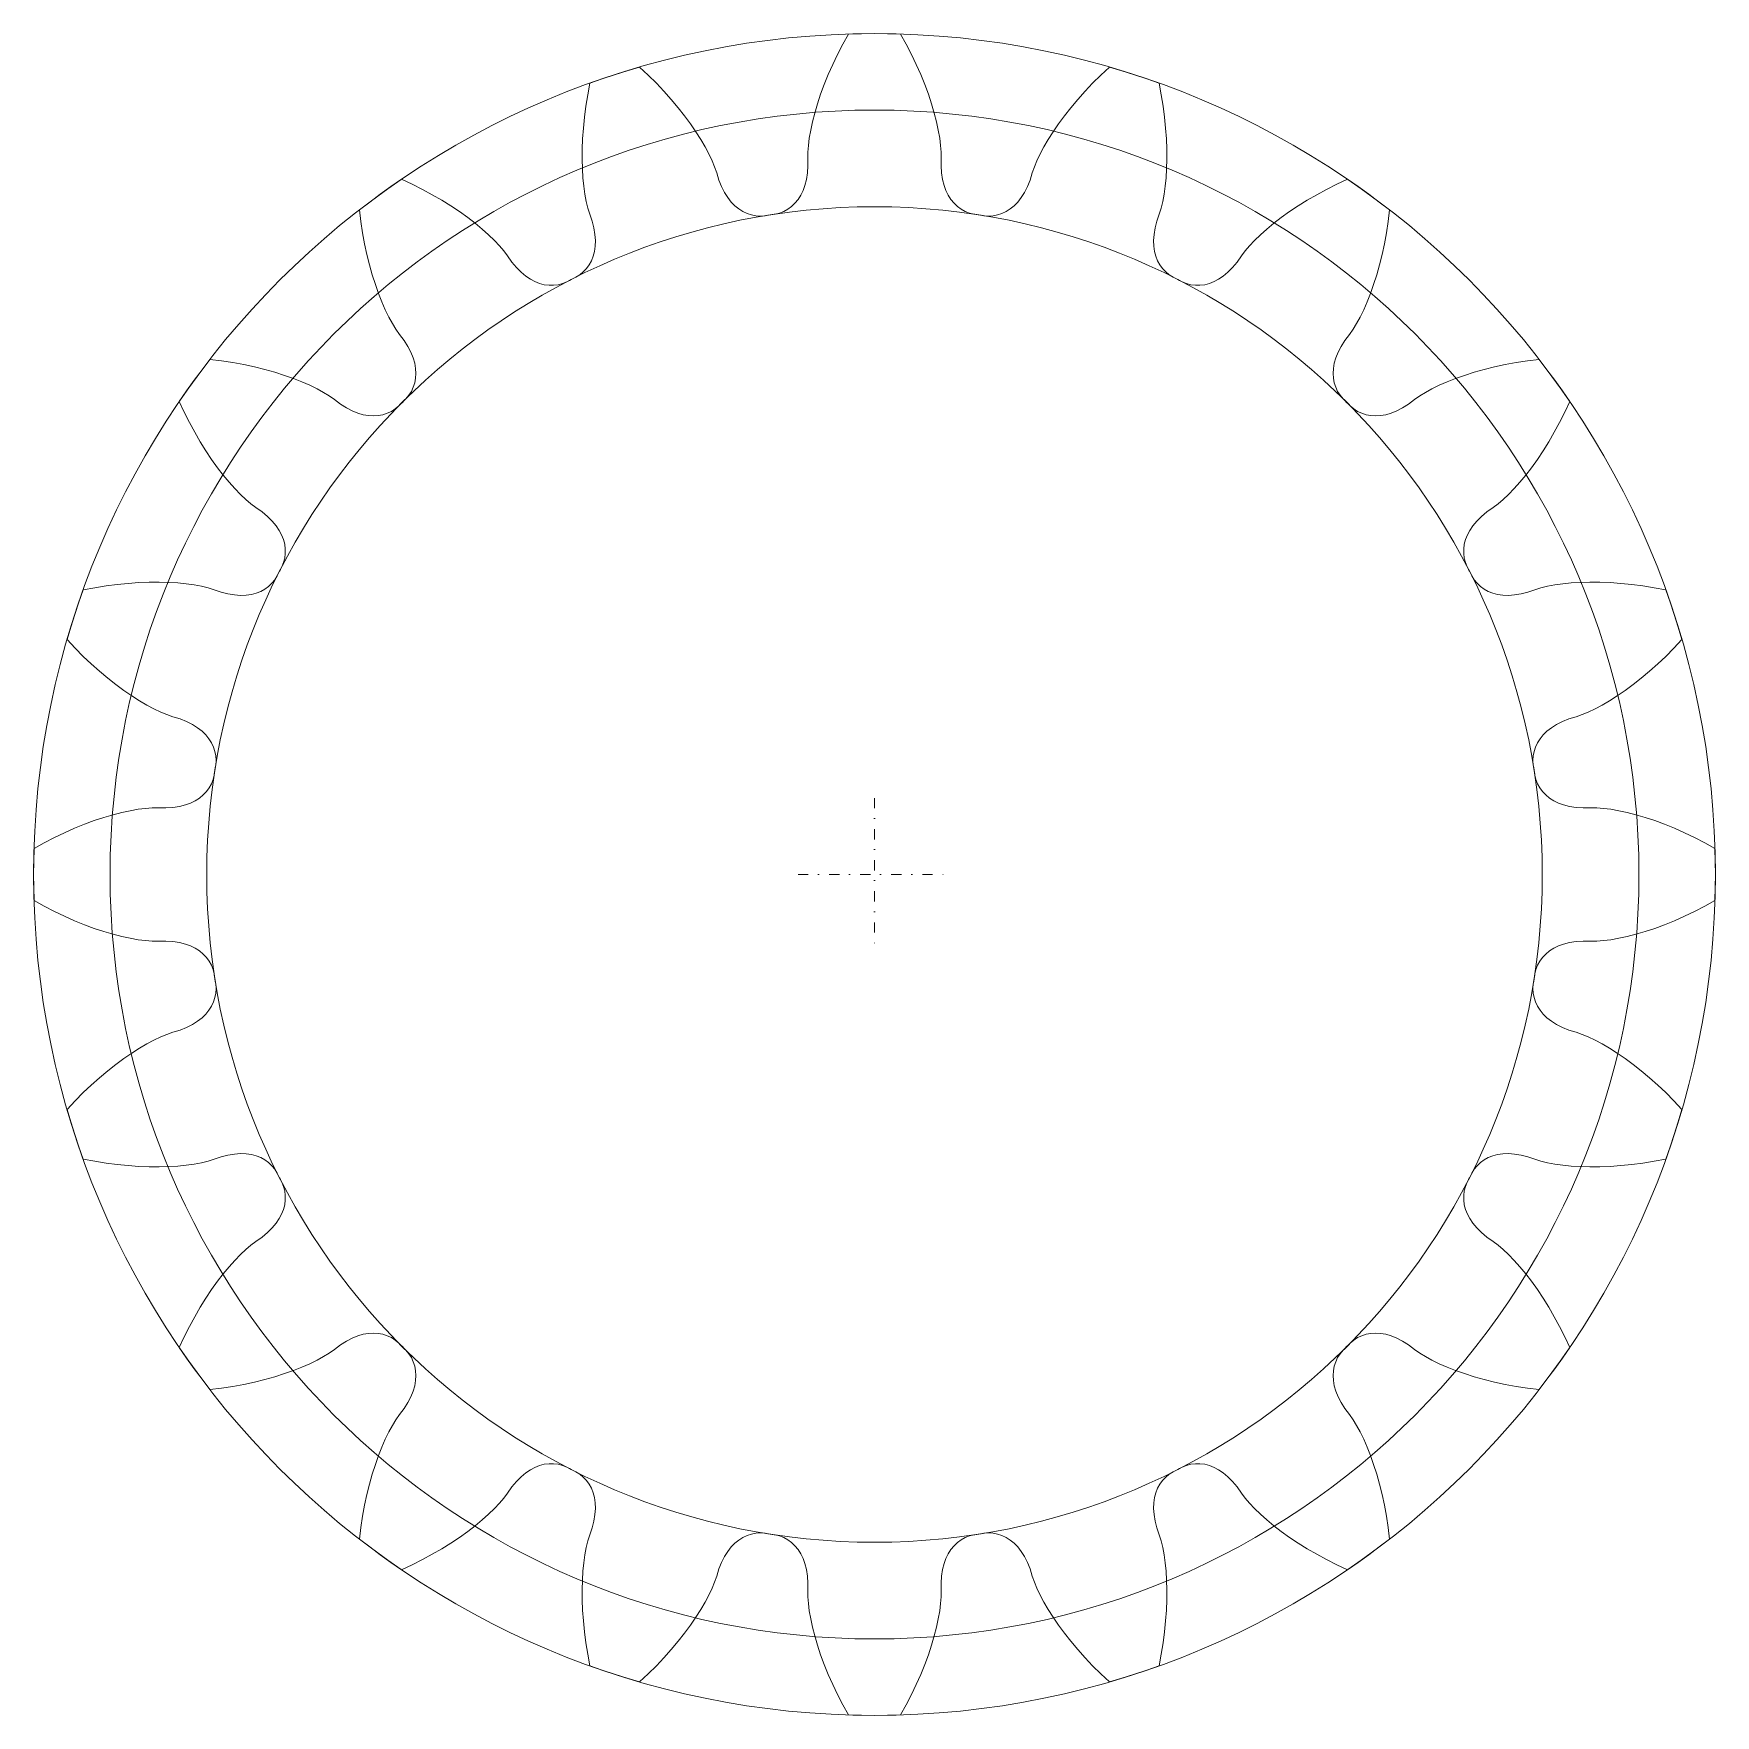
# Model space of a CAD drawing. Extents: x -165 to 165, y -165 to 165.
import ezdxf

# ---------------------------------------------------------------- set-up
doc = ezdxf.new("R2010")
doc.units = 0
doc.linetypes.add('DASHDOT', pattern=[6, 2, -2, 0, -2])
doc.layers.add('KISS', color=250, linetype='CONTINUOUS', lineweight=100)

msp = doc.modelspace()

# ---------------------------------------------------------------- linework, layer by layer
at = {"layer": 'KISS', "color": 0, "linetype": 'DASHDOT', "lineweight": 0}
for p, q in [((0, 15), (0, -15)), ((-15, 0), (15, 0))]:
    msp.add_line(p, q, dxfattribs=at)
at = {"layer": 'KISS', "color": 5, "linetype": 'CONTINUOUS', "lineweight": 0}
for points in [[(-5.12, 164.92), (-2.56, 164.98), (0, 165)], [(0, 165), (2.56, 164.98), (5.12, 164.92)], [(-13.09, 140.51), (-13.07, 141.76), (-12.97, 143.06), (-12.79, 144.5), (-12.51, 146.08), (-12.16, 147.72), (-11.72, 149.42), (-11.19, 151.22), (-10.57, 153.09), (-9.86, 155.01), (-9.07, 156.96), (-8.2, 158.92), (-7.27, 160.88), (-6.23, 162.91), (-5.12, 164.92)], [(5.12, 164.92), (6.23, 162.91), (7.27, 160.88), (8.2, 158.92), (9.07, 156.96), (9.86, 155.01), (10.57, 153.09), (11.19, 151.22), (11.72, 149.42), (12.16, 147.72), (12.51, 146.08), (12.79, 144.5), (12.97, 143.06), (13.07, 141.76), (13.09, 140.51)], [(-50.99, 156.92), (-48.54, 157.69), (-46.09, 158.43)], [(-46.09, 158.43), (-44.42, 156.86), (-42.8, 155.25), (-41.31, 153.68), (-39.88, 152.08), (-38.52, 150.47), (-37.25, 148.87), (-36.09, 147.28), (-35.03, 145.73), (-34.08, 144.24), (-33.24, 142.79), (-32.49, 141.38), (-31.87, 140.07), (-31.37, 138.87), (-30.97, 137.68)], [(30.97, 137.68), (31.37, 138.87), (31.87, 140.07), (32.49, 141.38), (33.24, 142.79), (34.08, 144.24), (35.03, 145.73), (36.09, 147.28), (37.25, 148.87), (38.52, 150.47), (39.88, 152.08), (41.31, 153.68), (42.8, 155.25), (44.42, 156.86), (46.09, 158.43)], [(46.09, 158.43), (48.54, 157.69), (50.99, 156.92)], [(-55.87, 129.59), (-56.24, 130.78), (-56.55, 132.05), (-56.82, 133.47), (-57.04, 135.06), (-57.21, 136.73), (-57.32, 138.49), (-57.38, 140.36), (-57.36, 142.33), (-57.28, 144.38), (-57.13, 146.47), (-56.91, 148.61), (-56.63, 150.76), (-56.26, 153.01), (-55.84, 155.26)], [(-55.84, 155.26), (-53.42, 156.11), (-50.99, 156.92)], [(50.99, 156.92), (53.42, 156.11), (55.84, 155.26)], [(55.84, 155.26), (56.26, 153.01), (56.63, 150.76), (56.91, 148.61), (57.13, 146.47), (57.28, 144.38), (57.36, 142.33), (57.38, 140.36), (57.32, 138.49), (57.21, 136.73), (57.04, 135.06), (56.82, 133.47), (56.55, 132.05), (56.24, 130.78), (55.87, 129.59)], [(-19.66, 129.55), (-19.52, 129.57), (-18.65, 129.78), (-17.81, 130.11), (-17.02, 130.54), (-16.29, 131.07), (-15.61, 131.71), (-15.01, 132.44), (-14.48, 133.27), (-14.02, 134.19), (-13.65, 135.22), (-13.36, 136.38), (-13.16, 137.66), (-13.07, 139.03), (-13.09, 140.51)], [(13.09, 140.51), (13.07, 139.03), (13.16, 137.66), (13.36, 136.38), (13.65, 135.22), (14.02, 134.19), (14.48, 133.27), (15.01, 132.44), (15.61, 131.71), (16.29, 131.07), (17.02, 130.54), (17.81, 130.11), (18.65, 129.78), (19.52, 129.57), (19.66, 129.55)], [(-96.98, 133.49), (-94.9, 134.98), (-92.79, 136.43)], [(-92.79, 136.43), (-90.72, 135.46), (-88.68, 134.43), (-86.77, 133.39), (-84.92, 132.31), (-83.13, 131.2), (-81.43, 130.07), (-79.83, 128.92), (-78.35, 127.78), (-76.99, 126.65), (-75.74, 125.53), (-74.59, 124.42), (-73.59, 123.36), (-72.75, 122.37), (-72, 121.37)], [(-30.97, 137.68), (-30.53, 136.26), (-30.02, 134.99), (-29.44, 133.84), (-28.8, 132.82), (-28.13, 131.95), (-27.42, 131.22), (-26.65, 130.6), (-25.85, 130.09), (-25.01, 129.69), (-24.15, 129.41), (-23.27, 129.24), (-22.37, 129.19), (-21.48, 129.26), (-21.33, 129.28)], [(21.33, 129.28), (21.48, 129.26), (22.37, 129.19), (23.27, 129.24), (24.15, 129.41), (25.01, 129.69), (25.85, 130.09), (26.65, 130.6), (27.42, 131.22), (28.13, 131.95), (28.8, 132.82), (29.44, 133.84), (30.02, 134.99), (30.53, 136.26), (30.97, 137.68)], [(72, 121.37), (72.75, 122.37), (73.59, 123.36), (74.59, 124.42), (75.74, 125.53), (76.99, 126.65), (78.35, 127.78), (79.83, 128.92), (81.43, 130.07), (83.13, 131.2), (84.92, 132.31), (86.77, 133.39), (88.68, 134.43), (90.72, 135.46), (92.79, 136.43)], [(92.79, 136.43), (94.9, 134.98), (96.98, 133.49)], [(-101.08, 130.41), (-99.04, 131.96), (-96.98, 133.49)], [(96.98, 133.49), (99.04, 131.96), (101.08, 130.41)], [(-93.18, 105.98), (-93.9, 107), (-94.59, 108.11), (-95.28, 109.38), (-95.99, 110.82), (-96.66, 112.36), (-97.31, 114), (-97.94, 115.76), (-98.54, 117.64), (-99.09, 119.61), (-99.6, 121.65), (-100.05, 123.75), (-100.44, 125.88), (-100.79, 128.14), (-101.08, 130.41)], [(-58.73, 117.13), (-58.6, 117.2), (-57.84, 117.67), (-57.14, 118.24), (-56.53, 118.89), (-55.99, 119.63), (-55.55, 120.44), (-55.2, 121.32), (-54.95, 122.27), (-54.8, 123.29), (-54.77, 124.38), (-54.85, 125.58), (-55.06, 126.86), (-55.39, 128.18), (-55.87, 129.59)], [(-21.33, 129.28), (-20.91, 129.35), (-20.5, 129.42)], [(-20.5, 129.42), (-20.08, 129.48), (-19.66, 129.55)], [(19.66, 129.55), (20.08, 129.48), (20.5, 129.42)], [(20.5, 129.42), (20.91, 129.35), (21.33, 129.28)], [(55.87, 129.59), (55.39, 128.18), (55.06, 126.86), (54.85, 125.58), (54.77, 124.38), (54.8, 123.29), (54.95, 122.27), (55.2, 121.32), (55.55, 120.44), (55.99, 119.63), (56.53, 118.89), (57.14, 118.24), (57.84, 117.67), (58.6, 117.2), (58.73, 117.13)], [(101.08, 130.41), (100.79, 128.14), (100.44, 125.88), (100.05, 123.75), (99.6, 121.65), (99.09, 119.61), (98.54, 117.64), (97.94, 115.76), (97.31, 114), (96.66, 112.36), (95.99, 110.82), (95.28, 109.38), (94.59, 108.11), (93.9, 107), (93.18, 105.98)], [(-72, 121.37), (-71.14, 120.16), (-70.27, 119.11), (-69.36, 118.19), (-68.43, 117.42), (-67.53, 116.8), (-66.62, 116.33), (-65.71, 115.97), (-64.79, 115.73), (-63.87, 115.61), (-62.96, 115.61), (-62.07, 115.73), (-61.19, 115.96), (-60.37, 116.3), (-60.24, 116.36)], [(60.24, 116.36), (60.37, 116.3), (61.19, 115.96), (62.07, 115.73), (62.96, 115.61), (63.87, 115.61), (64.79, 115.73), (65.71, 115.97), (66.62, 116.33), (67.53, 116.8), (68.43, 117.42), (69.36, 118.19), (70.27, 119.11), (71.14, 120.16), (72, 121.37)], [(-60.24, 116.36), (-59.86, 116.56), (-59.49, 116.75)], [(-59.49, 116.75), (-59.11, 116.94), (-58.73, 117.13)], [(58.73, 117.13), (59.11, 116.94), (59.49, 116.75)], [(59.49, 116.75), (59.86, 116.56), (60.24, 116.36)], [(-92.05, 93.25), (-91.95, 93.35), (-91.37, 94.03), (-90.88, 94.79), (-90.5, 95.6), (-90.22, 96.47), (-90.05, 97.38), (-89.99, 98.33), (-90.04, 99.31), (-90.22, 100.32), (-90.52, 101.37), (-90.97, 102.48), (-91.56, 103.63), (-92.29, 104.79), (-93.18, 105.98)], [(93.18, 105.98), (92.29, 104.79), (91.56, 103.63), (90.97, 102.48), (90.52, 101.37), (90.22, 100.32), (90.04, 99.31), (89.99, 98.33), (90.05, 97.38), (90.22, 96.47), (90.5, 95.6), (90.88, 94.79), (91.37, 94.03), (91.95, 93.35), (92.05, 93.25)], [(-133.49, 96.98), (-131.96, 99.04), (-130.41, 101.08)], [(-130.41, 101.08), (-128.14, 100.79), (-125.88, 100.44), (-123.75, 100.05), (-121.65, 99.6), (-119.61, 99.09), (-117.64, 98.54), (-115.76, 97.94), (-114, 97.31), (-112.36, 96.66), (-110.82, 95.99), (-109.38, 95.28), (-108.11, 94.59), (-107, 93.9), (-105.98, 93.18)], [(105.98, 93.18), (107, 93.9), (108.11, 94.59), (109.38, 95.28), (110.82, 95.99), (112.36, 96.66), (114, 97.31), (115.76, 97.94), (117.64, 98.54), (119.61, 99.09), (121.65, 99.6), (123.75, 100.05), (125.88, 100.44), (128.14, 100.79), (130.41, 101.08)], [(130.41, 101.08), (131.96, 99.04), (133.49, 96.98)], [(-136.43, 92.79), (-134.98, 94.9), (-133.49, 96.98)], [(133.49, 96.98), (134.98, 94.9), (136.43, 92.79)], [(-121.37, 72), (-122.37, 72.75), (-123.36, 73.59), (-124.42, 74.59), (-125.53, 75.74), (-126.65, 76.99), (-127.78, 78.35), (-128.92, 79.83), (-130.07, 81.43), (-131.2, 83.13), (-132.31, 84.92), (-133.39, 86.77), (-134.43, 88.68), (-135.46, 90.72), (-136.43, 92.79)], [(-105.98, 93.18), (-104.79, 92.29), (-103.63, 91.56), (-102.48, 90.97), (-101.37, 90.52), (-100.32, 90.22), (-99.31, 90.04), (-98.33, 89.99), (-97.38, 90.05), (-96.47, 90.22), (-95.6, 90.5), (-94.79, 90.88), (-94.03, 91.37), (-93.35, 91.95), (-93.25, 92.05)], [(-93.25, 92.05), (-92.95, 92.35), (-92.65, 92.65)], [(-92.65, 92.65), (-92.35, 92.95), (-92.05, 93.25)], [(92.05, 93.25), (92.35, 92.95), (92.65, 92.65)], [(92.65, 92.65), (92.95, 92.35), (93.25, 92.05)], [(93.25, 92.05), (93.35, 91.95), (94.03, 91.37), (94.79, 90.88), (95.6, 90.5), (96.47, 90.22), (97.38, 90.05), (98.33, 89.99), (99.31, 90.04), (100.32, 90.22), (101.37, 90.52), (102.48, 90.97), (103.63, 91.56), (104.79, 92.29), (105.98, 93.18)], [(136.43, 92.79), (135.46, 90.72), (134.43, 88.68), (133.39, 86.77), (132.31, 84.92), (131.2, 83.13), (130.07, 81.43), (128.92, 79.83), (127.78, 78.35), (126.65, 76.99), (125.53, 75.74), (124.42, 74.59), (123.36, 73.59), (122.37, 72.75), (121.37, 72)], [(-116.36, 60.24), (-116.3, 60.37), (-115.96, 61.19), (-115.73, 62.07), (-115.61, 62.96), (-115.61, 63.87), (-115.73, 64.79), (-115.97, 65.71), (-116.33, 66.62), (-116.8, 67.53), (-117.42, 68.43), (-118.19, 69.36), (-119.11, 70.27), (-120.16, 71.14), (-121.37, 72)], [(121.37, 72), (120.16, 71.14), (119.11, 70.27), (118.19, 69.36), (117.42, 68.43), (116.8, 67.53), (116.33, 66.62), (115.97, 65.71), (115.73, 64.79), (115.61, 63.87), (115.61, 62.96), (115.73, 62.07), (115.96, 61.19), (116.3, 60.37), (116.36, 60.24)], [(-117.13, 58.73), (-116.94, 59.11), (-116.75, 59.49)], [(-116.75, 59.49), (-116.56, 59.86), (-116.36, 60.24)], [(116.36, 60.24), (116.56, 59.86), (116.75, 59.49)], [(116.75, 59.49), (116.94, 59.11), (117.13, 58.73)], [(-155.26, 55.84), (-153.01, 56.26), (-150.76, 56.63), (-148.61, 56.91), (-146.47, 57.13), (-144.38, 57.28), (-142.33, 57.36), (-140.36, 57.38), (-138.49, 57.32), (-136.73, 57.21), (-135.06, 57.04), (-133.47, 56.82), (-132.05, 56.55), (-130.78, 56.24), (-129.59, 55.87)], [(-129.59, 55.87), (-128.18, 55.39), (-126.86, 55.06), (-125.58, 54.85), (-124.38, 54.77), (-123.29, 54.8), (-122.27, 54.95), (-121.32, 55.2), (-120.44, 55.55), (-119.63, 55.99), (-118.89, 56.53), (-118.24, 57.14), (-117.67, 57.84), (-117.2, 58.6), (-117.13, 58.73)], [(117.13, 58.73), (117.2, 58.6), (117.67, 57.84), (118.24, 57.14), (118.89, 56.53), (119.63, 55.99), (120.44, 55.55), (121.32, 55.2), (122.27, 54.95), (123.29, 54.8), (124.38, 54.77), (125.58, 54.85), (126.86, 55.06), (128.18, 55.39), (129.59, 55.87)], [(129.59, 55.87), (130.78, 56.24), (132.05, 56.55), (133.47, 56.82), (135.06, 57.04), (136.73, 57.21), (138.49, 57.32), (140.36, 57.38), (142.33, 57.36), (144.38, 57.28), (146.47, 57.13), (148.61, 56.91), (150.76, 56.63), (153.01, 56.26), (155.26, 55.84)], [(-156.92, 50.99), (-156.11, 53.42), (-155.26, 55.84)], [(155.26, 55.84), (156.11, 53.42), (156.92, 50.99)], [(-158.43, 46.09), (-157.69, 48.54), (-156.92, 50.99)], [(156.92, 50.99), (157.69, 48.54), (158.43, 46.09)], [(-137.68, 30.97), (-138.87, 31.37), (-140.07, 31.87), (-141.38, 32.49), (-142.79, 33.24), (-144.24, 34.08), (-145.73, 35.03), (-147.28, 36.09), (-148.87, 37.25), (-150.47, 38.52), (-152.08, 39.88), (-153.68, 41.31), (-155.25, 42.8), (-156.86, 44.42), (-158.43, 46.09)], [(158.43, 46.09), (156.86, 44.42), (155.25, 42.8), (153.68, 41.31), (152.08, 39.88), (150.47, 38.52), (148.87, 37.25), (147.28, 36.09), (145.73, 35.03), (144.24, 34.08), (142.79, 33.24), (141.38, 32.49), (140.07, 31.87), (138.87, 31.37), (137.68, 30.97)], [(-129.28, 21.33), (-129.26, 21.48), (-129.19, 22.37), (-129.24, 23.27), (-129.41, 24.15), (-129.69, 25.01), (-130.09, 25.85), (-130.6, 26.65), (-131.22, 27.42), (-131.95, 28.13), (-132.82, 28.8), (-133.84, 29.44), (-134.99, 30.02), (-136.26, 30.53), (-137.68, 30.97)], [(137.68, 30.97), (136.26, 30.53), (134.99, 30.02), (133.84, 29.44), (132.82, 28.8), (131.95, 28.13), (131.22, 27.42), (130.6, 26.65), (130.09, 25.85), (129.69, 25.01), (129.41, 24.15), (129.24, 23.27), (129.19, 22.37), (129.26, 21.48), (129.28, 21.33)], [(-129.55, 19.66), (-129.48, 20.08), (-129.42, 20.5)], [(-129.42, 20.5), (-129.35, 20.91), (-129.28, 21.33)], [(129.28, 21.33), (129.35, 20.91), (129.42, 20.5)], [(129.42, 20.5), (129.48, 20.08), (129.55, 19.66)], [(-140.51, 13.09), (-139.03, 13.07), (-137.66, 13.16), (-136.38, 13.36), (-135.22, 13.65), (-134.19, 14.02), (-133.27, 14.48), (-132.44, 15.01), (-131.71, 15.61), (-131.07, 16.29), (-130.54, 17.02), (-130.11, 17.81), (-129.78, 18.65), (-129.57, 19.52), (-129.55, 19.66)], [(129.55, 19.66), (129.57, 19.52), (129.78, 18.65), (130.11, 17.81), (130.54, 17.02), (131.07, 16.29), (131.71, 15.61), (132.44, 15.01), (133.27, 14.48), (134.19, 14.02), (135.22, 13.65), (136.38, 13.36), (137.66, 13.16), (139.03, 13.07), (140.51, 13.09)], [(-164.92, 5.12), (-162.91, 6.23), (-160.88, 7.27), (-158.92, 8.2), (-156.96, 9.07), (-155.01, 9.86), (-153.09, 10.57), (-151.22, 11.19), (-149.42, 11.72), (-147.72, 12.16), (-146.08, 12.51), (-144.5, 12.79), (-143.06, 12.97), (-141.76, 13.07), (-140.51, 13.09)], [(140.51, 13.09), (141.76, 13.07), (143.06, 12.97), (144.5, 12.79), (146.08, 12.51), (147.72, 12.16), (149.42, 11.72), (151.22, 11.19), (153.09, 10.57), (155.01, 9.86), (156.96, 9.07), (158.92, 8.2), (160.88, 7.27), (162.91, 6.23), (164.92, 5.12)], [(-165, 0), (-164.98, 2.56), (-164.92, 5.12)], [(164.92, 5.12), (164.98, 2.56), (165, 0)], [(-164.92, -5.12), (-164.98, -2.56), (-165, 0)], [(165, 0), (164.98, -2.56), (164.92, -5.12)], [(-140.51, -13.09), (-141.76, -13.07), (-143.06, -12.97), (-144.5, -12.79), (-146.08, -12.51), (-147.72, -12.16), (-149.42, -11.72), (-151.22, -11.19), (-153.09, -10.57), (-155.01, -9.86), (-156.96, -9.07), (-158.92, -8.2), (-160.88, -7.27), (-162.91, -6.23), (-164.92, -5.12)], [(164.92, -5.12), (162.91, -6.23), (160.88, -7.27), (158.92, -8.2), (156.96, -9.07), (155.01, -9.86), (153.09, -10.57), (151.22, -11.19), (149.42, -11.72), (147.72, -12.16), (146.08, -12.51), (144.5, -12.79), (143.06, -12.97), (141.76, -13.07), (140.51, -13.09)], [(-129.55, -19.66), (-129.57, -19.52), (-129.78, -18.65), (-130.11, -17.81), (-130.54, -17.02), (-131.07, -16.29), (-131.71, -15.61), (-132.44, -15.01), (-133.27, -14.48), (-134.19, -14.02), (-135.22, -13.65), (-136.38, -13.36), (-137.66, -13.16), (-139.03, -13.07), (-140.51, -13.09)], [(140.51, -13.09), (139.03, -13.07), (137.66, -13.16), (136.38, -13.36), (135.22, -13.65), (134.19, -14.02), (133.27, -14.48), (132.44, -15.01), (131.71, -15.61), (131.07, -16.29), (130.54, -17.02), (130.11, -17.81), (129.78, -18.65), (129.57, -19.52), (129.55, -19.66)], [(-129.42, -20.5), (-129.48, -20.08), (-129.55, -19.66)], [(129.55, -19.66), (129.48, -20.08), (129.42, -20.5)], [(-137.68, -30.97), (-136.26, -30.53), (-134.99, -30.02), (-133.84, -29.44), (-132.82, -28.8), (-131.95, -28.13), (-131.22, -27.42), (-130.6, -26.65), (-130.09, -25.85), (-129.69, -25.01), (-129.41, -24.15), (-129.24, -23.27), (-129.19, -22.37), (-129.26, -21.48), (-129.28, -21.33)], [(-129.28, -21.33), (-129.35, -20.91), (-129.42, -20.5)], [(129.28, -21.33), (129.26, -21.48), (129.19, -22.37), (129.24, -23.27), (129.41, -24.15), (129.69, -25.01), (130.09, -25.85), (130.6, -26.65), (131.22, -27.42), (131.95, -28.13), (132.82, -28.8), (133.84, -29.44), (134.99, -30.02), (136.26, -30.53), (137.68, -30.97)], [(129.42, -20.5), (129.35, -20.91), (129.28, -21.33)], [(-158.43, -46.09), (-156.86, -44.42), (-155.25, -42.8), (-153.68, -41.31), (-152.08, -39.88), (-150.47, -38.52), (-148.87, -37.25), (-147.28, -36.09), (-145.73, -35.03), (-144.24, -34.08), (-142.79, -33.24), (-141.38, -32.49), (-140.07, -31.87), (-138.87, -31.37), (-137.68, -30.97)], [(137.68, -30.97), (138.87, -31.37), (140.07, -31.87), (141.38, -32.49), (142.79, -33.24), (144.24, -34.08), (145.73, -35.03), (147.28, -36.09), (148.87, -37.25), (150.47, -38.52), (152.08, -39.88), (153.68, -41.31), (155.25, -42.8), (156.86, -44.42), (158.43, -46.09)], [(-156.92, -50.99), (-157.69, -48.54), (-158.43, -46.09)], [(158.43, -46.09), (157.69, -48.54), (156.92, -50.99)], [(-155.26, -55.84), (-156.11, -53.42), (-156.92, -50.99)], [(156.92, -50.99), (156.11, -53.42), (155.26, -55.84)], [(-129.59, -55.87), (-130.78, -56.24), (-132.05, -56.55), (-133.47, -56.82), (-135.06, -57.04), (-136.73, -57.21), (-138.49, -57.32), (-140.36, -57.38), (-142.33, -57.36), (-144.38, -57.28), (-146.47, -57.13), (-148.61, -56.91), (-150.76, -56.63), (-153.01, -56.26), (-155.26, -55.84)], [(-117.13, -58.73), (-117.2, -58.6), (-117.67, -57.84), (-118.24, -57.14), (-118.89, -56.53), (-119.63, -55.99), (-120.44, -55.55), (-121.32, -55.2), (-122.27, -54.95), (-123.29, -54.8), (-124.38, -54.77), (-125.58, -54.85), (-126.86, -55.06), (-128.18, -55.39), (-129.59, -55.87)], [(129.59, -55.87), (128.18, -55.39), (126.86, -55.06), (125.58, -54.85), (124.38, -54.77), (123.29, -54.8), (122.27, -54.95), (121.32, -55.2), (120.44, -55.55), (119.63, -55.99), (118.89, -56.53), (118.24, -57.14), (117.67, -57.84), (117.2, -58.6), (117.13, -58.73)], [(155.26, -55.84), (153.01, -56.26), (150.76, -56.63), (148.61, -56.91), (146.47, -57.13), (144.38, -57.28), (142.33, -57.36), (140.36, -57.38), (138.49, -57.32), (136.73, -57.21), (135.06, -57.04), (133.47, -56.82), (132.05, -56.55), (130.78, -56.24), (129.59, -55.87)], [(-116.75, -59.49), (-116.94, -59.11), (-117.13, -58.73)], [(117.13, -58.73), (116.94, -59.11), (116.75, -59.49)], [(-121.37, -72), (-120.16, -71.14), (-119.11, -70.27), (-118.19, -69.36), (-117.42, -68.43), (-116.8, -67.53), (-116.33, -66.62), (-115.97, -65.71), (-115.73, -64.79), (-115.61, -63.87), (-115.61, -62.96), (-115.73, -62.07), (-115.96, -61.19), (-116.3, -60.37), (-116.36, -60.24)], [(-116.36, -60.24), (-116.56, -59.86), (-116.75, -59.49)], [(116.36, -60.24), (116.3, -60.37), (115.96, -61.19), (115.73, -62.07), (115.61, -62.96), (115.61, -63.87), (115.73, -64.79), (115.97, -65.71), (116.33, -66.62), (116.8, -67.53), (117.42, -68.43), (118.19, -69.36), (119.11, -70.27), (120.16, -71.14), (121.37, -72)], [(116.75, -59.49), (116.56, -59.86), (116.36, -60.24)], [(-136.43, -92.79), (-135.46, -90.72), (-134.43, -88.68), (-133.39, -86.77), (-132.31, -84.92), (-131.2, -83.13), (-130.07, -81.43), (-128.92, -79.83), (-127.78, -78.35), (-126.65, -76.99), (-125.53, -75.74), (-124.42, -74.59), (-123.36, -73.59), (-122.37, -72.75), (-121.37, -72)], [(121.37, -72), (122.37, -72.75), (123.36, -73.59), (124.42, -74.59), (125.53, -75.74), (126.65, -76.99), (127.78, -78.35), (128.92, -79.83), (130.07, -81.43), (131.2, -83.13), (132.31, -84.92), (133.39, -86.77), (134.43, -88.68), (135.46, -90.72), (136.43, -92.79)], [(-93.25, -92.05), (-93.35, -91.95), (-94.03, -91.37), (-94.79, -90.88), (-95.6, -90.5), (-96.47, -90.22), (-97.38, -90.05), (-98.33, -89.99), (-99.31, -90.04), (-100.32, -90.22), (-101.37, -90.52), (-102.48, -90.97), (-103.63, -91.56), (-104.79, -92.29), (-105.98, -93.18)], [(-92.65, -92.65), (-92.95, -92.35), (-93.25, -92.05)], [(93.25, -92.05), (92.95, -92.35), (92.65, -92.65)], [(105.98, -93.18), (104.79, -92.29), (103.63, -91.56), (102.48, -90.97), (101.37, -90.52), (100.32, -90.22), (99.31, -90.04), (98.33, -89.99), (97.38, -90.05), (96.47, -90.22), (95.6, -90.5), (94.79, -90.88), (94.03, -91.37), (93.35, -91.95), (93.25, -92.05)], [(-133.49, -96.98), (-134.98, -94.9), (-136.43, -92.79)], [(-105.98, -93.18), (-107, -93.9), (-108.11, -94.59), (-109.38, -95.28), (-110.82, -95.99), (-112.36, -96.66), (-114, -97.31), (-115.76, -97.94), (-117.64, -98.54), (-119.61, -99.09), (-121.65, -99.6), (-123.75, -100.05), (-125.88, -100.44), (-128.14, -100.79), (-130.41, -101.08)], [(-93.18, -105.98), (-92.29, -104.79), (-91.56, -103.63), (-90.97, -102.48), (-90.52, -101.37), (-90.22, -100.32), (-90.04, -99.31), (-89.99, -98.33), (-90.05, -97.38), (-90.22, -96.47), (-90.5, -95.6), (-90.88, -94.79), (-91.37, -94.03), (-91.95, -93.35), (-92.05, -93.25)], [(-92.05, -93.25), (-92.35, -92.95), (-92.65, -92.65)], [(92.05, -93.25), (91.95, -93.35), (91.37, -94.03), (90.88, -94.79), (90.5, -95.6), (90.22, -96.47), (90.05, -97.38), (89.99, -98.33), (90.04, -99.31), (90.22, -100.32), (90.52, -101.37), (90.97, -102.48), (91.56, -103.63), (92.29, -104.79), (93.18, -105.98)], [(92.65, -92.65), (92.35, -92.95), (92.05, -93.25)], [(130.41, -101.08), (128.14, -100.79), (125.88, -100.44), (123.75, -100.05), (121.65, -99.6), (119.61, -99.09), (117.64, -98.54), (115.76, -97.94), (114, -97.31), (112.36, -96.66), (110.82, -95.99), (109.38, -95.28), (108.11, -94.59), (107, -93.9), (105.98, -93.18)], [(136.43, -92.79), (134.98, -94.9), (133.49, -96.98)], [(-130.41, -101.08), (-131.96, -99.04), (-133.49, -96.98)], [(133.49, -96.98), (131.96, -99.04), (130.41, -101.08)], [(-101.08, -130.41), (-100.79, -128.14), (-100.44, -125.88), (-100.05, -123.75), (-99.6, -121.65), (-99.09, -119.61), (-98.54, -117.64), (-97.94, -115.76), (-97.31, -114), (-96.66, -112.36), (-95.99, -110.82), (-95.28, -109.38), (-94.59, -108.11), (-93.9, -107), (-93.18, -105.98)], [(93.18, -105.98), (93.9, -107), (94.59, -108.11), (95.28, -109.38), (95.99, -110.82), (96.66, -112.36), (97.31, -114), (97.94, -115.76), (98.54, -117.64), (99.09, -119.61), (99.6, -121.65), (100.05, -123.75), (100.44, -125.88), (100.79, -128.14), (101.08, -130.41)], [(-60.24, -116.36), (-60.37, -116.3), (-61.19, -115.96), (-62.07, -115.73), (-62.96, -115.61), (-63.87, -115.61), (-64.79, -115.73), (-65.71, -115.97), (-66.62, -116.33), (-67.53, -116.8), (-68.43, -117.42), (-69.36, -118.19), (-70.27, -119.11), (-71.14, -120.16), (-72, -121.37)], [(-59.49, -116.75), (-59.86, -116.56), (-60.24, -116.36)], [(-58.73, -117.13), (-59.11, -116.94), (-59.49, -116.75)], [(-55.87, -129.59), (-55.39, -128.18), (-55.06, -126.86), (-54.85, -125.58), (-54.77, -124.38), (-54.8, -123.29), (-54.95, -122.27), (-55.2, -121.32), (-55.55, -120.44), (-55.99, -119.63), (-56.53, -118.89), (-57.14, -118.24), (-57.84, -117.67), (-58.6, -117.2), (-58.73, -117.13)], [(58.73, -117.13), (58.6, -117.2), (57.84, -117.67), (57.14, -118.24), (56.53, -118.89), (55.99, -119.63), (55.55, -120.44), (55.2, -121.32), (54.95, -122.27), (54.8, -123.29), (54.77, -124.38), (54.85, -125.58), (55.06, -126.86), (55.39, -128.18), (55.87, -129.59)], [(59.49, -116.75), (59.11, -116.94), (58.73, -117.13)], [(60.24, -116.36), (59.86, -116.56), (59.49, -116.75)], [(72, -121.37), (71.14, -120.16), (70.27, -119.11), (69.36, -118.19), (68.43, -117.42), (67.53, -116.8), (66.62, -116.33), (65.71, -115.97), (64.79, -115.73), (63.87, -115.61), (62.96, -115.61), (62.07, -115.73), (61.19, -115.96), (60.37, -116.3), (60.24, -116.36)], [(-72, -121.37), (-72.75, -122.37), (-73.59, -123.36), (-74.59, -124.42), (-75.74, -125.53), (-76.99, -126.65), (-78.35, -127.78), (-79.83, -128.92), (-81.43, -130.07), (-83.13, -131.2), (-84.92, -132.31), (-86.77, -133.39), (-88.68, -134.43), (-90.72, -135.46), (-92.79, -136.43)], [(92.79, -136.43), (90.72, -135.46), (88.68, -134.43), (86.77, -133.39), (84.92, -132.31), (83.13, -131.2), (81.43, -130.07), (79.83, -128.92), (78.35, -127.78), (76.99, -126.65), (75.74, -125.53), (74.59, -124.42), (73.59, -123.36), (72.75, -122.37), (72, -121.37)], [(-96.98, -133.49), (-99.04, -131.96), (-101.08, -130.41)], [(-55.84, -155.26), (-56.26, -153.01), (-56.63, -150.76), (-56.91, -148.61), (-57.13, -146.47), (-57.28, -144.38), (-57.36, -142.33), (-57.38, -140.36), (-57.32, -138.49), (-57.21, -136.73), (-57.04, -135.06), (-56.82, -133.47), (-56.55, -132.05), (-56.24, -130.78), (-55.87, -129.59)], [(-21.33, -129.28), (-21.48, -129.26), (-22.37, -129.19), (-23.27, -129.24), (-24.15, -129.41), (-25.01, -129.69), (-25.85, -130.09), (-26.65, -130.6), (-27.42, -131.22), (-28.13, -131.95), (-28.8, -132.82), (-29.44, -133.84), (-30.02, -134.99), (-30.53, -136.26), (-30.97, -137.68)], [(-20.5, -129.42), (-20.91, -129.35), (-21.33, -129.28)], [(-19.66, -129.55), (-20.08, -129.48), (-20.5, -129.42)], [(-13.09, -140.51), (-13.07, -139.03), (-13.16, -137.66), (-13.36, -136.38), (-13.65, -135.22), (-14.02, -134.19), (-14.48, -133.27), (-15.01, -132.44), (-15.61, -131.71), (-16.29, -131.07), (-17.02, -130.54), (-17.81, -130.11), (-18.65, -129.78), (-19.52, -129.57), (-19.66, -129.55)], [(19.66, -129.55), (19.52, -129.57), (18.65, -129.78), (17.81, -130.11), (17.02, -130.54), (16.29, -131.07), (15.61, -131.71), (15.01, -132.44), (14.48, -133.27), (14.02, -134.19), (13.65, -135.22), (13.36, -136.38), (13.16, -137.66), (13.07, -139.03), (13.09, -140.51)], [(20.5, -129.42), (20.08, -129.48), (19.66, -129.55)], [(21.33, -129.28), (20.91, -129.35), (20.5, -129.42)], [(30.97, -137.68), (30.53, -136.26), (30.02, -134.99), (29.44, -133.84), (28.8, -132.82), (28.13, -131.95), (27.42, -131.22), (26.65, -130.6), (25.85, -130.09), (25.01, -129.69), (24.15, -129.41), (23.27, -129.24), (22.37, -129.19), (21.48, -129.26), (21.33, -129.28)], [(55.87, -129.59), (56.24, -130.78), (56.55, -132.05), (56.82, -133.47), (57.04, -135.06), (57.21, -136.73), (57.32, -138.49), (57.38, -140.36), (57.36, -142.33), (57.28, -144.38), (57.13, -146.47), (56.91, -148.61), (56.63, -150.76), (56.26, -153.01), (55.84, -155.26)], [(101.08, -130.41), (99.04, -131.96), (96.98, -133.49)], [(-92.79, -136.43), (-94.9, -134.98), (-96.98, -133.49)], [(96.98, -133.49), (94.9, -134.98), (92.79, -136.43)], [(-30.97, -137.68), (-31.37, -138.87), (-31.87, -140.07), (-32.49, -141.38), (-33.24, -142.79), (-34.08, -144.24), (-35.03, -145.73), (-36.09, -147.28), (-37.25, -148.87), (-38.52, -150.47), (-39.88, -152.08), (-41.31, -153.68), (-42.8, -155.25), (-44.42, -156.86), (-46.09, -158.43)], [(46.09, -158.43), (44.42, -156.86), (42.8, -155.25), (41.31, -153.68), (39.88, -152.08), (38.52, -150.47), (37.25, -148.87), (36.09, -147.28), (35.03, -145.73), (34.08, -144.24), (33.24, -142.79), (32.49, -141.38), (31.87, -140.07), (31.37, -138.87), (30.97, -137.68)], [(-5.12, -164.92), (-6.23, -162.91), (-7.27, -160.88), (-8.2, -158.92), (-9.07, -156.96), (-9.86, -155.01), (-10.57, -153.09), (-11.19, -151.22), (-11.72, -149.42), (-12.16, -147.72), (-12.51, -146.08), (-12.79, -144.5), (-12.97, -143.06), (-13.07, -141.76), (-13.09, -140.51)], [(13.09, -140.51), (13.07, -141.76), (12.97, -143.06), (12.79, -144.5), (12.51, -146.08), (12.16, -147.72), (11.72, -149.42), (11.19, -151.22), (10.57, -153.09), (9.86, -155.01), (9.07, -156.96), (8.2, -158.92), (7.27, -160.88), (6.23, -162.91), (5.12, -164.92)], [(-50.99, -156.92), (-53.42, -156.11), (-55.84, -155.26)], [(-46.09, -158.43), (-48.54, -157.69), (-50.99, -156.92)], [(50.99, -156.92), (48.54, -157.69), (46.09, -158.43)], [(55.84, -155.26), (53.42, -156.11), (50.99, -156.92)], [(0, -165), (-2.56, -164.98), (-5.12, -164.92)], [(5.12, -164.92), (2.56, -164.98), (0, -165)]]:
    msp.add_lwpolyline(points, dxfattribs=at)
at = {"layer": 'KISS', "color": 98, "linetype": 'CONTINUOUS', "lineweight": 0}
for radius in [165, 150, 131.03]:
    msp.add_circle((0, 0), radius, dxfattribs=at)

doc.saveas('drawing.dxf')
